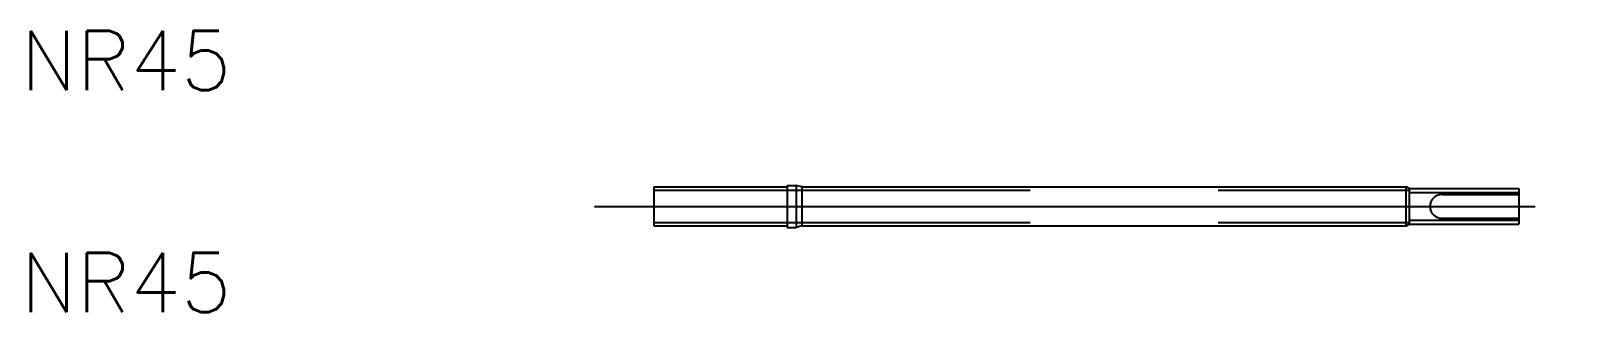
# Model space of a CAD drawing. Extents: x 43.7 to 95.9, y 19.8 to 71.8.
# Drawn here: x 43.7 to 95.9, y 62.3 to 71.8 of the extents above.
import ezdxf

# ---------------------------------------------------------------- set-up
doc = ezdxf.new("R2010")
doc.units = 0
doc.linetypes.add('CENTER', pattern=[50.8, 31.75, -6.35, 6.35, -6.35])
doc.linetypes.add('DASHED', pattern=[19.05, 12.7, -6.35])
doc.layers.get('0').update_dxf_attribs({"linetype": 'CONTINUOUS'})
doc.layers.add('CENTER', color=1, linetype='CENTER')
doc.styles.get("Standard").update_dxf_attribs({"font": 'txt.shx'})

msp = doc.modelspace()

# ---------------------------------------------------------------- linework, layer by layer
for p, q in [((64.682, 66.508), (69.182, 66.508)), ((64.682, 66.508), (64.682, 65.188)), ((69.182, 66.558), (69.182, 65.138)), ((69.182, 66.558), (69.482, 66.558)), ((69.482, 66.558), (69.482, 65.138)), ((69.682, 66.508), (69.482, 66.558)), ((69.682, 66.508), (90.077, 66.508)), ((69.682, 66.508), (69.682, 65.188)), ((90.077, 65.188), (90.077, 66.508)), ((90.182, 66.448), (90.077, 66.508)), ((90.182, 66.448), (93.882, 66.448)), ((90.182, 66.448), (90.182, 65.248)), ((93.882, 66.448), (93.882, 65.248)), ((91.282, 66.248), (93.882, 66.248)), ((93.882, 66.148), (93.882, 66.149)), ((93.882, 65.848), (93.883, 65.848)), ((91.282, 65.448), (93.882, 65.448)), ((64.682, 65.188), (69.182, 65.188)), ((69.182, 65.138), (69.482, 65.138)), ((69.682, 65.188), (69.482, 65.138)), ((69.682, 65.188), (90.077, 65.188)), ((90.077, 65.188), (90.182, 65.248)), ((90.182, 65.248), (93.882, 65.248))]:
    msp.add_line(p, q)
at = {"color": 3, "linetype": 'DASHED'}
for p, q in [((64.682, 66.393), (90.182, 66.393)), ((90.182, 66.313), (93.882, 66.313)), ((64.682, 65.303), (90.182, 65.303)), ((90.182, 65.383), (93.882, 65.383))]:
    msp.add_line(p, q, dxfattribs=at)
msp.add_arc((91.282, 65.848), 0.4, 90, 270)
at = {"layer": 'CENTER', "color": 1, "linetype": 'CENTER'}
msp.add_line((62.682, 65.848), (95.882, 65.848), dxfattribs=at)

# ---------------------------------------------------------------- texts
for p in [(43.309, 69.778), (43.309, 62.278)]:
    msp.add_text('NR45', height=2).set_placement(p)

doc.saveas('drawing.dxf')
